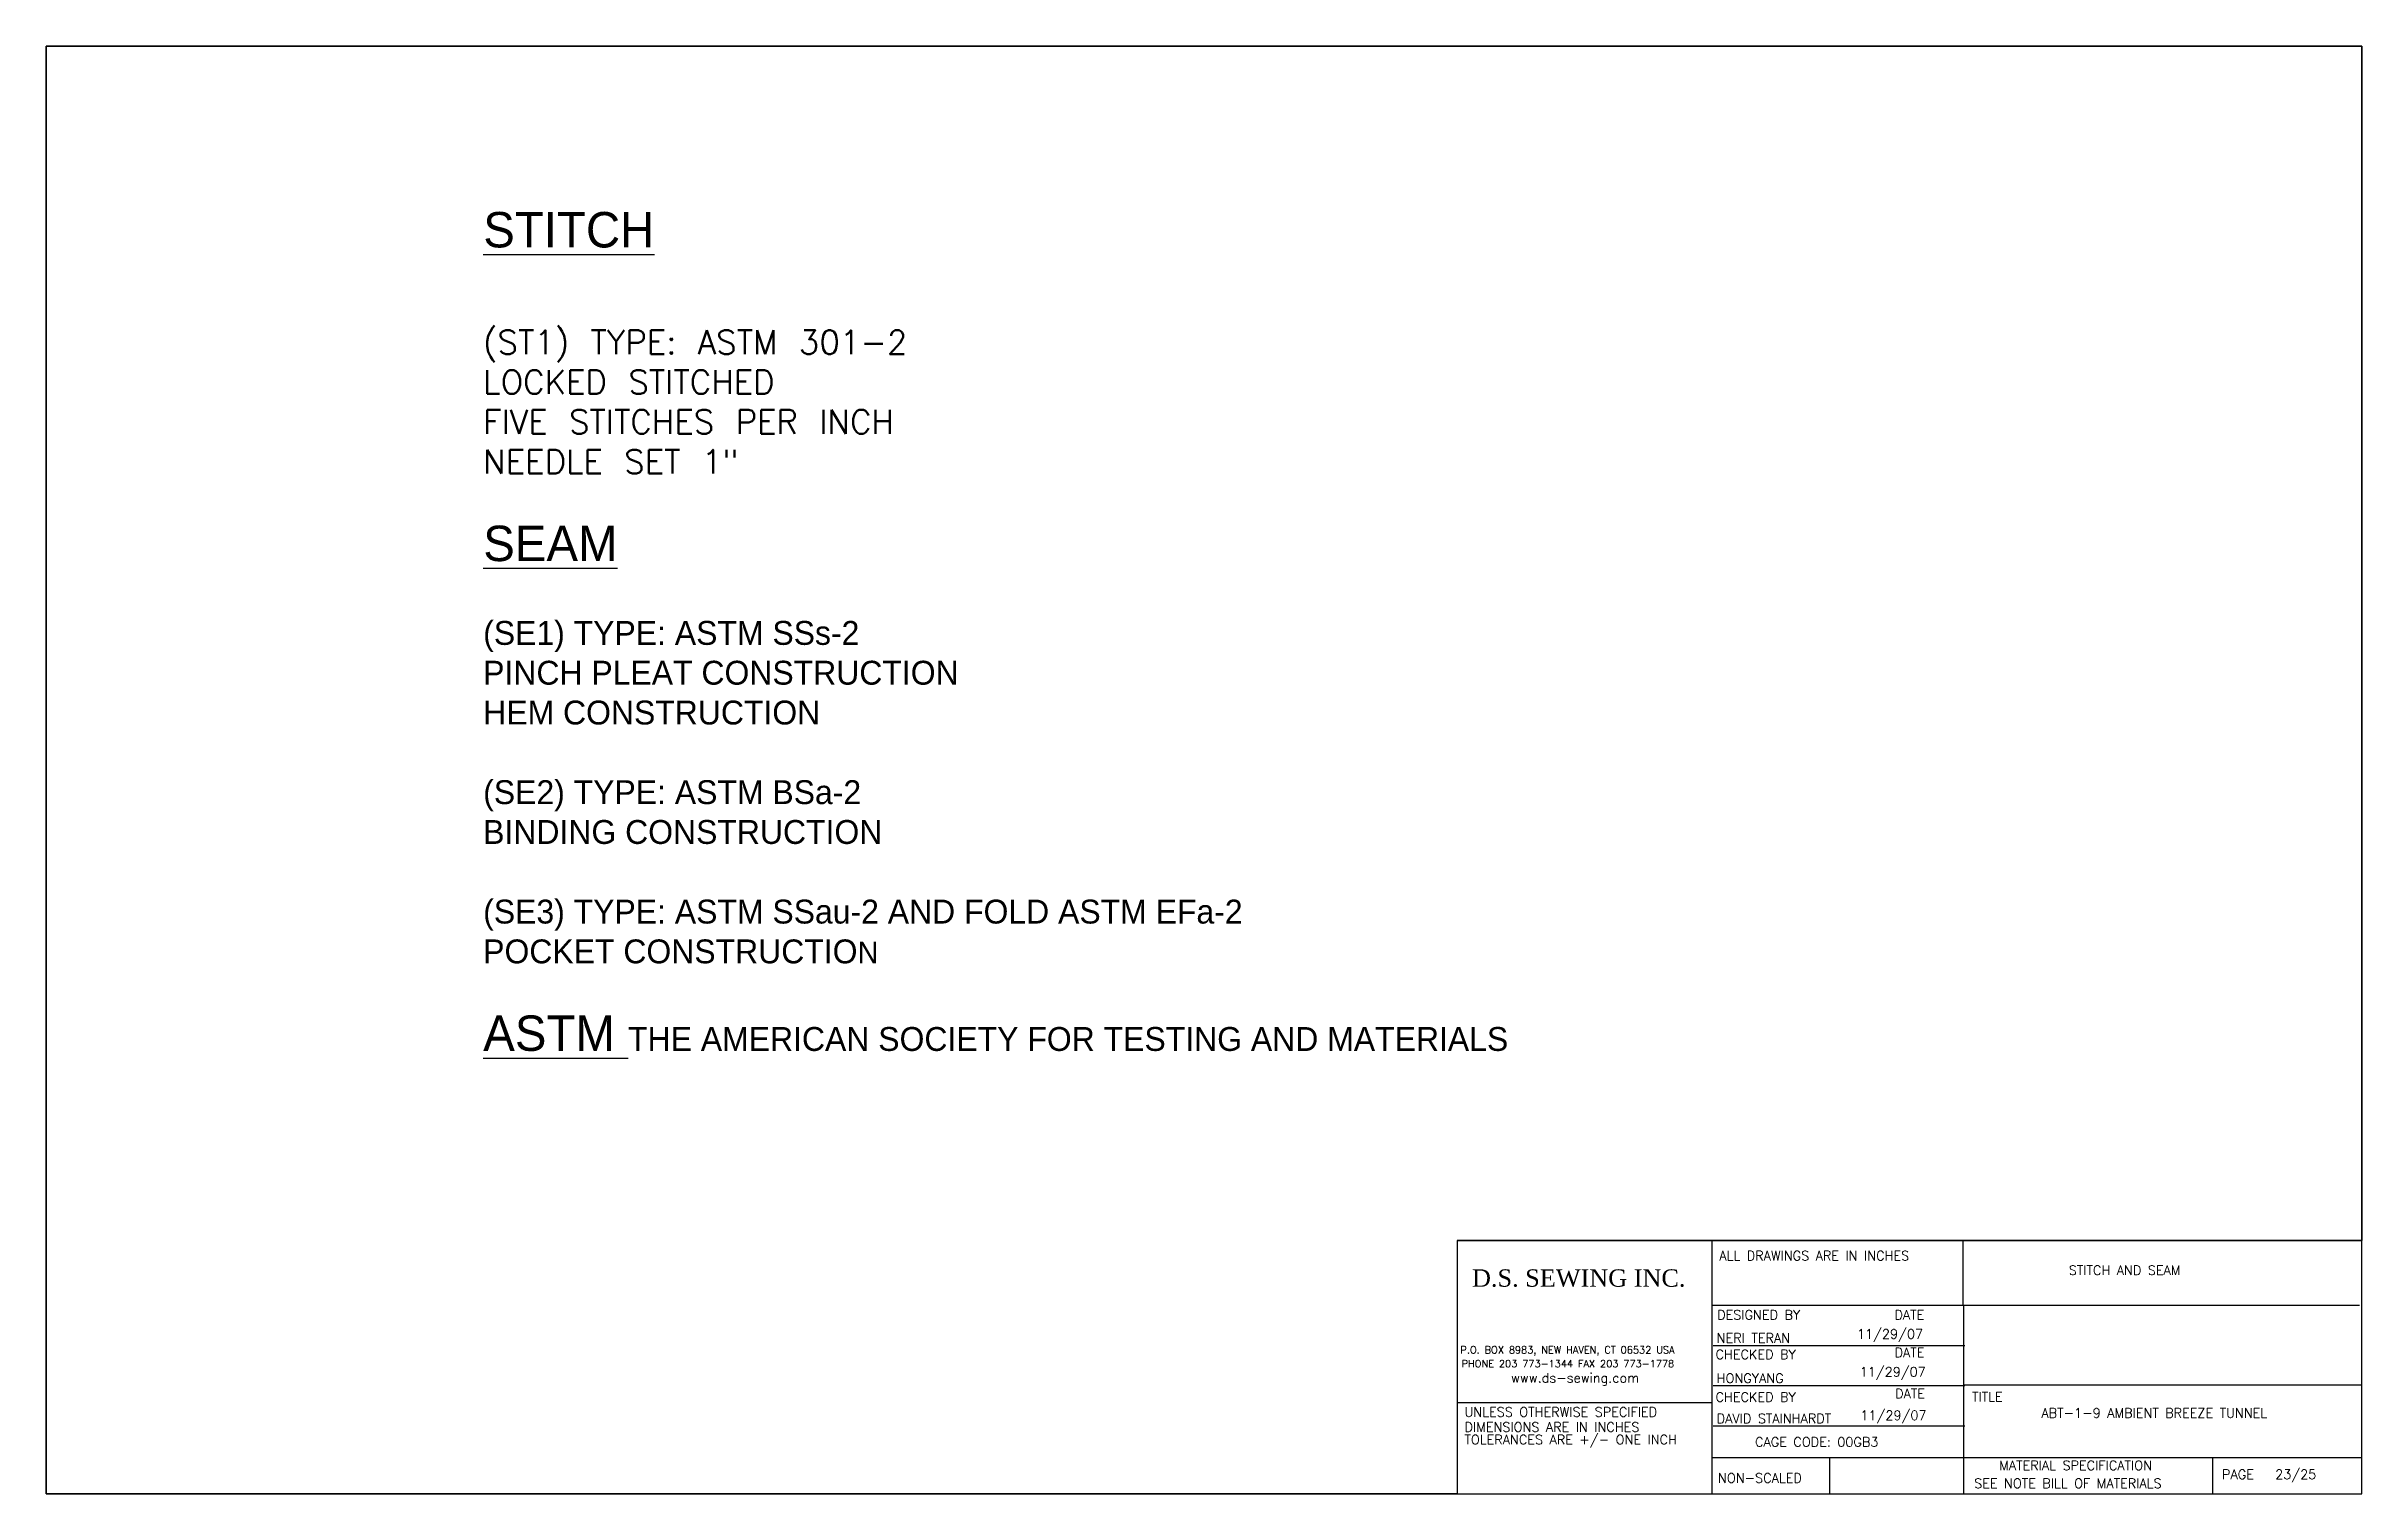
# Paper-space layout 'P23' of a CAD drawing. Header units: inches. Extents: x -62 to 16, y -1703 to 10.
# Drawn here: x 0 to 16, y 0 to 10 of the extents above.
# The model-space entities are those that its viewports show. They can reach past a viewport. Long polylines and large blocks are cut down to what shows.
import ezdxf

# ---------------------------------------------------------------- set-up
doc = ezdxf.new("R2010")
doc.units = ezdxf.units.IN
doc.header["$MEASUREMENT"] = 0
for name, color, linetype in [('TEXT', 7, 'Continuous'), ('Title Block', 7, 'Continuous'), ('Viewport', 7, 'Continuous')]:
    doc.layers.add(name, color=color, linetype=linetype)
doc.styles.add('Roman', font='romans')
doc.styles.add('style1', font='txt.shx')

msp = doc.modelspace()

# ---------------------------------------------------------------- texts
at = {"layer": 'TEXT', "insert": (9704.51306, 12248.76913), "char_height": 3, "width": 423.0751347, "attachment_point": 1}
msp.add_mtext('{\\H1.633x;\\LSTITCH\\P\\fTimes New Roman|b0|i0|c0|p18;\\P\\Ftxt.shx|c0;\\H0.6738x;\\l(ST1) TYPE: ASTM 301-2\\PLOCKED STITCHED\\PFIVE STITCHES PER INCH\\PNEEDLE SET 1"}\\P\\P{\\H1.633x;\\LSEAM}\\P\\P{\\H1.1x;(SE1) TYPE: ASTM SSs-2\\PPINCH PLEAT CONSTRUCTION\\PHEM CONSTRUCTION\\P\\P(SE2) TYPE: ASTM BSa-2\\PBINDING CONSTRUCTION\\P\\P(SE3) TYPE: ASTM SSau-2 AND FOLD ASTM EFa-2\\PPOCKET CONSTRUCTIO}N\\P\\P{\\H1.633x;\\LASTM\\l \\H0.6738x;THE AMERICAN SOCIETY FOR TESTING AND MATERIALS}', dxfattribs=at)

psp = doc.layouts.new('P23')

# ---------------------------------------------------------------- linework, layer by layer
at = {"layer": 'Title Block'}
for p, q in [((16, 10), (0, 10)), ((0, 10), (0, 0)), ((16, 0), (16, 10)), ((9.75, 1.75), (16, 1.75)), ((11.511, 1.302), (11.511, 1.75)), ((13.245, 1.302), (13.245, 1.75)), ((11.511, 1.302), (11.75, 1.302)), ((11.511, 0), (11.511, 1.302)), ((11.75, 1.302), (13.25, 1.302)), ((13.25, 1.302), (13.707, 1.302)), ((13.25, 0), (13.25, 1.302)), ((13.692, 1.302), (15.984, 1.302)), ((11.518, 1.024), (13.257, 1.024)), ((11.75, 1.024), (13.25, 1.024)), ((11.518, 0.747), (13.257, 0.747)), ((11.75, 0.747), (13.25, 0.747)), ((13.25, 0.752), (16, 0.752)), ((9.75, 0.63), (11.511, 0.63)), ((11.518, 0.469), (13.257, 0.469)), ((11.511, 0.25), (16, 0.25)), ((12.325, 0), (12.325, 0.25)), ((14.971, 0), (14.971, 0.25)), ((0, 0), (16, 0)), ((0, 0), (16, 0))]:
    psp.add_line(p, q, dxfattribs=at)
at = {"layer": 'Viewport'}
psp.add_lwpolyline([(0, 10), (9.88, 10), (9.88, 10), (16, 10), (16, 1.75), (9.75, 1.75), (9.75, 0), (0, 0)], close=True, dxfattribs=at)

# ---------------------------------------------------------------- texts
at = {"layer": 'TEXT', "ltscale": 0.015, "insert": (9.852, 1.55), "char_height": 0.12, "width": 1.77851, "attachment_point": 1, "style": 'style1'}
psp.add_mtext('{\\fTimes New Roman|b0|i0|c0|p18;D.S. SEWING INC.}', dxfattribs=at)
at = {"layer": 'Title Block', "style": 'Roman'}
for s, height, p in [('ALL DRAWINGS ARE IN INCHES', 0.065, (11.561, 1.612)), ('STITCH AND SEAM', 0.065, (13.976, 1.511)), ('DESIGNED BY', 0.065, (11.546, 1.203)), ('11/29/07', 0.065, (12.512, 1.071)), ('DATE', 0.065, (12.771, 1.203)), ('P.O. BOX 8983, NEW HAVEN, CT 06532 USA', 0.0494, (9.772, 0.969)), ('CHECKED BY', 0.065, (11.535, 0.93)), ('NERI TERAN', 0.065, (11.543, 1.043)), ('DATE', 0.065, (12.772, 0.943)), ('PHONE 203 773-1344 FAX 203 773-1778', 0.0494, (9.78, 0.873)), ('www.ds-sewing.com', 0.065, (10.122, 0.768)), ('HONGYANG', 0.065, (11.543, 0.765)), ('11/29/07', 0.065, (12.531, 0.809)), ('CHECKED BY', 0.065, (11.535, 0.635)), ('DATE', 0.065, (12.776, 0.659)), ('TITLE', 0.065, (13.307, 0.637)), ('UNLESS OTHERWISE SPECIFIED', 0.065, (9.8, 0.532)), ('DIMENSIONS ARE IN INCHES', 0.065, (9.8, 0.428)), ('DAVID STAINHARDT', 0.065, (11.543, 0.487)), ('11/29/07', 0.065, (12.536, 0.509)), ('ABT-1-9 AMBIENT BREEZE TUNNEL', 0.065, (13.787, 0.525)), ('TOLERANCES ARE +/- ONE INCH', 0.065, (9.8, 0.341)), ('CAGE CODE: 00GB3', 0.065, (11.808, 0.325)), ('MATERIAL SPECIFICATION', 0.065, (13.495, 0.163)), ('PAGE', 0.065, (15.035, 0.101)), ('23/25', 0.065, (15.402, 0.101)), ('NON-SCALED', 0.065, (11.552, 0.076)), ('SEE NOTE BILL OF MATERIALS', 0.065, (13.322, 0.039))]:
    psp.add_text(s, height=height, dxfattribs=at).set_placement(p)

# ---------------------------------------------------------------- viewports
at = {"layer": 'Viewport'}
vp = psp.add_viewport(center=(8, 5), size=(16, 10), view_center_point=(9804.13128, 12171.66447), view_height=200, dxfattribs=at)
vp.dxf.flags = 0x10000  # cut along an outline
vp.dxf.clipping_boundary_handle = psp.add_lwpolyline([(0, 10), (9.88, 10), (9.88, 10), (16, 10), (16, 1.75), (9.75, 1.75), (9.75, 0), (0, 0)], format="xyb", close=True, dxfattribs={"invisible": 1}).dxf.handle

doc.saveas('drawing.dxf')
